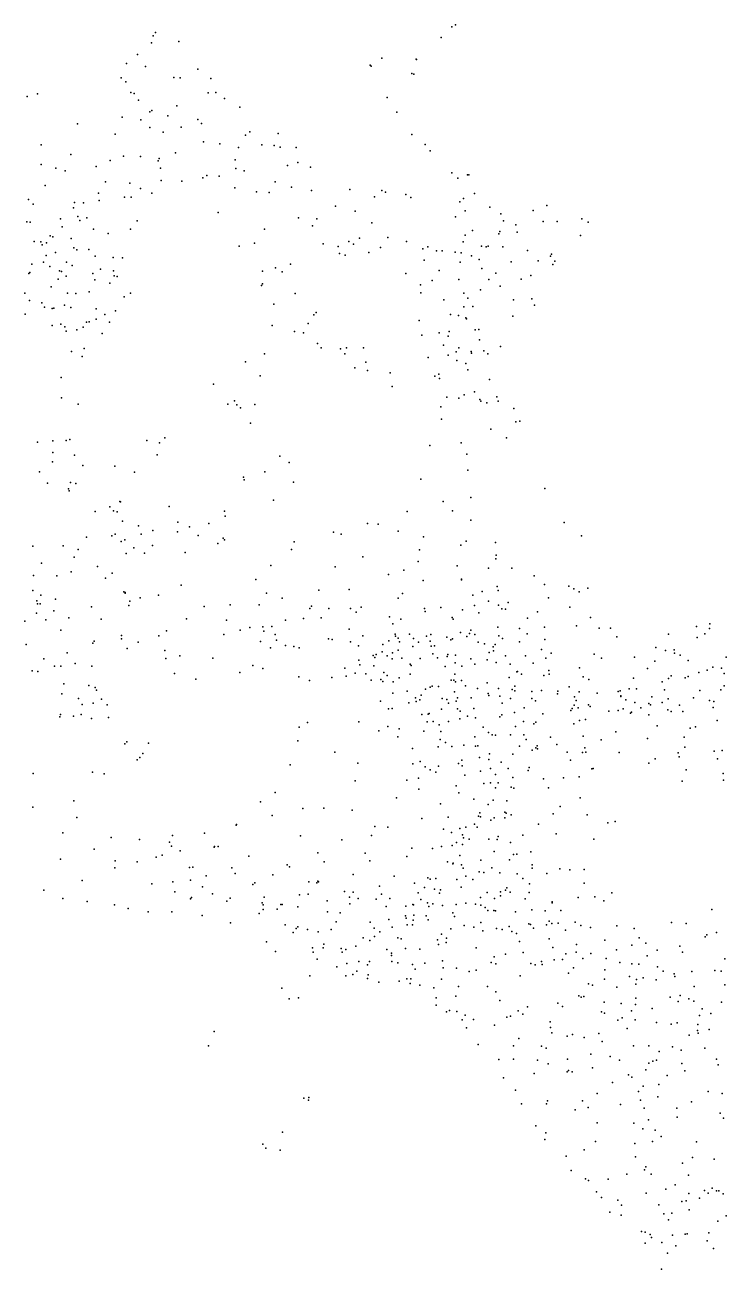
# Model space of a CAD drawing. Header units: millimetres. Extents: x -60275265 to 22802890, y -38578442 to 24337084.
# Drawn here: x 9923622 to 11874622, y 13579696 to 17039696 of the extents above; entities that cross this region are included whole.
import ezdxf

# ---------------------------------------------------------------- set-up
doc = ezdxf.new("R2010")
doc.units = ezdxf.units.MM
doc.header["$MEASUREMENT"] = 0
doc.layers.add('particles', color=7, linetype='Continuous', true_color=0x000000)

msp = doc.modelspace()

# ---------------------------------------------------------------- linework, layer by layer
at = {"layer": 'particles', "color": 93, "true_color": 0x67d435}
for p in [(11111622, 17034696), (11111622, 17034696), (11121622, 17039696), (10275622, 16989696), (10280622, 17009696), (10286622, 17018696), (10351622, 16993696), (11081622, 17004696), (10236622, 16957696), (10206622, 16932696), (10259622, 16923696), (10884622, 16927696), (10886622, 16924696), (10916622, 16946696), (11012622, 16944696), (11013622, 16943696), (10191622, 16892696), (10337622, 16893696), (10355622, 16892696), (10404622, 16916696), (10440622, 16890696), (11000622, 16904696), (11005622, 16902696), (10204622, 16881696), (10218622, 16851696), (10433622, 16850696), (10454622, 16851696), (9929622, 16840696), (9958622, 16847696), (10227622, 16848696), (10239622, 16830696), (10478622, 16834696), (10931622, 16837696), (10194622, 16782696), (10271622, 16797696), (10276622, 16801696), (10321622, 16786696), (10346622, 16814696), (10521622, 16810696), (10958622, 16796696), (10069622, 16764696), (10246622, 16775696), (10271622, 16754696), (10358622, 16755696), (10404622, 16776696), (10414622, 16765696), (10174622, 16735696), (10308622, 16741696), (10420622, 16714696), (10537622, 16732696), (10549622, 16742696), (10628622, 16737696), (11000622, 16734696), (9968622, 16705696), (10051622, 16679696), (10342622, 16683696), (10465622, 16708696), (10517622, 16698696), (10582622, 16705696), (10617622, 16704696), (10633622, 16699696), (10678622, 16698696), (11037622, 16706696), (11051622, 16689696), (9968622, 16651696), (10121622, 16645696), (10160622, 16662696), (10197622, 16674696), (10245622, 16673696), (10294622, 16661696), (10297622, 16667696), (10508622, 16664696), (10654622, 16648696), (10682622, 16656696), (10718622, 16643696), (10009622, 16641696), (10035622, 16633696), (10300622, 16641696), (10418622, 16614696), (10429622, 16620696), (10464622, 16618696), (10510622, 16640696), (10533622, 16633696), (11111622, 16628696), (11128622, 16613696), (11154622, 16622696), (11158622, 16622696), (9979622, 16592696), (10147622, 16603696), (10215622, 16599696), (10245622, 16584696), (10302622, 16606696), (10360622, 16604696), (10507622, 16586696), (10567622, 16575696), (10603622, 16573696), (10619622, 16603696), (10665622, 16588696), (10720622, 16578696), (10827622, 16581696), (10916622, 16578696), (10926622, 16574696), (9933622, 16553696), (9946622, 16540696), (10061622, 16545696), (10086622, 16544696), (10128622, 16571696), (10130622, 16551696), (10200622, 16560696), (10219622, 16560696), (10276622, 16571696), (10896622, 16561696), (10983622, 16567696), (10997622, 16559696), (11133622, 16547696), (11143622, 16556696), (11174622, 16570696), (10058622, 16530696), (10070622, 16506696), (10461622, 16517696), (10787622, 16535696), (10842622, 16521696), (11121622, 16505696), (11148622, 16522696), (11217622, 16532696), (11247622, 16514696), (11337622, 16523696), (11375622, 16537696), (9928622, 16491696), (9938622, 16490696), (10022622, 16500696), (10027622, 16477696), (10076622, 16495696), (10095622, 16502696), (10114622, 16471696), (10217622, 16471696), (10235622, 16494696), (10590622, 16471696), (10684622, 16502696), (10723622, 16480696), (10735622, 16500696), (10888622, 16489696), (11255622, 16494696), (11289622, 16483696), (11365622, 16492696), (11404622, 16492696), (11473622, 16500696), (11490622, 16490696), (9949622, 16437696), (9967622, 16436696), (9993622, 16452696), (10001622, 16450696), (10052622, 16445696), (10155622, 16459696), (10824622, 16437696), (10854622, 16446696), (10933622, 16448696), (10985622, 16437696), (11142622, 16436696), (11148622, 16454696), (11168622, 16467696), (11242622, 16458696), (11244622, 16464696), (11293622, 16463696), (11469622, 16453696), (9971622, 16427696), (9983622, 16433696), (10008622, 16406696), (10059622, 16419696), (10068622, 16413696), (10101622, 16414696), (10519622, 16424696), (10562622, 16432696), (10753622, 16430696), (10795622, 16423696), (10798622, 16403696), (10837622, 16429696), (10880622, 16406696), (10912622, 16420696), (11030622, 16416696), (11044622, 16422696), (11068622, 16411696), (11084622, 16411696), (11120622, 16407696), (11137622, 16405696), (11193622, 16424696), (11206622, 16422696), (11212622, 16424696), (11253622, 16422696), (11321622, 16412696), (11388622, 16401696), (9942622, 16374696), (9975622, 16379696), (9982622, 16398696), (9992622, 16367696), (10039622, 16379696), (10055622, 16370696), (10119622, 16396696), (10169622, 16392696), (10195622, 16391696), (10662622, 16374696), (10814622, 16399696), (11034622, 16385696), (11134622, 16379696), (11166622, 16397696), (11187622, 16387696), (11276622, 16380696), (11351622, 16383696), (11385622, 16396696), (11392622, 16373696), (11397622, 16382696), (9934622, 16348696), (9937622, 16350696), (10016622, 16332696), (10019622, 16355696), (10025622, 16353696), (10038622, 16340696), (10112622, 16348696), (10133622, 16360696), (10170622, 16355696), (10171622, 16341696), (10180622, 16339696), (10584622, 16354696), (10620622, 16363696), (10639622, 16352696), (10983622, 16348696), (11076622, 16356696), (11130622, 16331696), (11194622, 16362696), (11214622, 16331696), (11233622, 16349696), (11304622, 16332696), (11331622, 16342696), (9996622, 16311696), (10102622, 16297696), (10118622, 16330696), (10159622, 16321696), (10581622, 16314696), (10584622, 16319696), (11024622, 16316696), (11056622, 16328696), (11191622, 16302696), (11245622, 16312696), (9923622, 16293696), (9936622, 16273696), (9970622, 16266696), (10042622, 16293696), (10065622, 16292696), (10199622, 16283696), (10217622, 16293696), (10616622, 16262696), (10675622, 16292696), (11025622, 16294696), (11089622, 16274696), (11144622, 16293696), (11155622, 16279696), (11282622, 16274696), (11333622, 16277696), (9924622, 16235696), (9978622, 16254696), (9999622, 16250696), (10004622, 16251696), (10033622, 16260696), (10051622, 16253696), (10121622, 16249696), (10145622, 16234696), (10175622, 16244696), (10727622, 16233696), (10733622, 16239696), (10733622, 16239696), (11107622, 16234696), (11129622, 16231696), (11144622, 16255696), (11169622, 16256696), (11281622, 16229696), (11341622, 16260696), (9999622, 16203696), (10023622, 16207696), (10034622, 16199696), (10085622, 16198696), (10094622, 16212696), (10102622, 16213696), (10121622, 16221696), (10158622, 16212696), (10611622, 16203696), (10711622, 16209696), (11020622, 16217696), (11150622, 16224696), (11152622, 16222696), (10038622, 16187696), (10068622, 16191696), (10138622, 16181696), (10673622, 16186696), (10698622, 16183696), (11027622, 16176696), (11076622, 16183696), (11101622, 16173696), (11103622, 16186696), (11176622, 16191696), (11186622, 16192696), (11188622, 16163696), (10053622, 16131696), (10088622, 16139696), (10590622, 16124696), (10737622, 16153696), (10747622, 16141696), (10801622, 16138696), (10813622, 16124696), (10818622, 16141696), (10865622, 16141696), (11088622, 16148696), (11123622, 16130696), (11130622, 16141696), (11165622, 16131696), (11166622, 16126696), (11200622, 16133696), (11211622, 16124696), (11246622, 16145696), (10082622, 16117696), (10537622, 16102696), (10872622, 16101696), (11045622, 16114696), (11101622, 16121696), (11125622, 16106696), (11150622, 16097696), (10024622, 16058696), (10578622, 16063696), (10841622, 16085696), (10876622, 16078696), (10939622, 16071696), (10939622, 16071696), (11064622, 16062696), (11075622, 16068696), (11077622, 16056696), (11155622, 16080696), (10448622, 16040696), (10945622, 16033696), (11216622, 16053696), (10025622, 16002696), (10506622, 15994696), (11097622, 16004696), (11130622, 16001696), (11145622, 16010696), (11174622, 16019696), (11189622, 15997696), (11192622, 15993696), (11208622, 15988696), (11236622, 16005696), (11240622, 15993696), (10071622, 15984696), (10488622, 15984696), (10513622, 15982696), (10523622, 15974696), (10563622, 15983696), (11080622, 15977696), (11283622, 15972696), (10551622, 15931696), (11082622, 15943696), (11289622, 15935696), (11300622, 15937696), (10001622, 15882696), (10038622, 15883696), (10048622, 15886696), (10262622, 15883696), (10312622, 15891696), (11219622, 15915696), (11263622, 15891696), (9958622, 15879696), (10001622, 15850696), (10298622, 15877696), (11050622, 15869696), (11137622, 15877696), (10000622, 15824696), (10061622, 15842696), (10084622, 15814696), (10173622, 15812696), (10291622, 15843696), (10632622, 15840696), (10658622, 15822696), (11153622, 15845696), (9964622, 15796696), (10228622, 15795696), (10531622, 15781696), (10591622, 15796696), (11155622, 15801696), (9986622, 15765696), (10044622, 15749696), (10046622, 15743696), (10050622, 15766696), (10065622, 15764696), (10533622, 15774696), (10533622, 15774696), (10670622, 15767696), (11025622, 15776696), (11370622, 15750696), (10187622, 15714696), (10189622, 15713696), (10615622, 15717696), (11087622, 15714696), (11164622, 15725696), (10119622, 15686696), (10159622, 15699696), (10170622, 15688696), (10180622, 15685696), (10324622, 15700696), (10478622, 15687696), (10987622, 15686696), (11113622, 15688696), (10195622, 15659696), (10239622, 15646696), (10349622, 15656696), (10381622, 15643696), (10435622, 15652696), (10480622, 15673696), (10876622, 15652696), (10906622, 15651696), (11164622, 15662696), (11423622, 15655696), (10094622, 15614696), (10165622, 15618696), (10174622, 15623696), (10201622, 15607696), (10247622, 15623696), (10279622, 15633696), (10348622, 15629696), (10405622, 15619696), (10475622, 15612696), (10478622, 15607696), (10782622, 15628696), (10803622, 15623696), (10962622, 15631696), (11032622, 15615696), (11472622, 15618696), (9945622, 15589696), (10030622, 15590696), (10071622, 15580696), (10191622, 15602696), (10226622, 15585696), (10256622, 15570696), (10278622, 15591696), (10369622, 15572696), (10460622, 15597696), (10665622, 15580696), (10672622, 15601696), (11021622, 15579696), (11136622, 15592696), (11151622, 15603696), (11232622, 15600696), (9969622, 15542696), (10060622, 15559696), (10205622, 15569696), (10607622, 15536696), (10863622, 15560696), (11017622, 15547696), (11126622, 15535696), (11233622, 15554696), (11234622, 15564696), (9947622, 15508696), (10012622, 15507696), (10052622, 15518696), (10125622, 15533696), (10166622, 15514696), (10786622, 15532696), (10935622, 15511696), (10977622, 15523696), (11213622, 15528696), (11278622, 15528696), (11340622, 15507696), (9945622, 15466696), (10147622, 15500696), (10358622, 15481696), (10566622, 15497696), (10741622, 15467696), (10825622, 15469696), (11031622, 15494696), (11138622, 15498696), (11138622, 15496696), (11237622, 15477696), (11240622, 15466696), (11369622, 15483696), (11436622, 15478696), (11450622, 15471696), (11489622, 15473696), (9956622, 15437696), (9967622, 15453696), (10008622, 15442696), (10198622, 15462696), (10202622, 15461696), (10202622, 15459696), (10215622, 15436696), (10244622, 15446696), (10295622, 15453696), (10595622, 15459696), (10639622, 15445696), (10962622, 15445696), (10974622, 15458696), (11169622, 15453696), (11195622, 15463696), (11213622, 15436696), (11268622, 15433696), (11380622, 15446696), (11465622, 15462696), (9955622, 15403696), (9958622, 15429696), (9966622, 15429696), (10004622, 15410696), (10108622, 15421696), (10212622, 15424696), (10422622, 15422696), (10494622, 15426696), (10575622, 15426696), (10716622, 15416696), (10720622, 15423696), (10769622, 15416696), (10829622, 15416696), (10845622, 15406696), (10859622, 15420696), (11035622, 15416696), (11037622, 15408696), (11080622, 15419696), (11141622, 15412696), (11174622, 15424696), (11186622, 15404696), (11241622, 15425696), (11250622, 15415696), (11260622, 15414696), (11349622, 15407696), (11439622, 15420696), (9923622, 15381696), (9981622, 15385696), (10045622, 15390696), (10135622, 15386696), (10373622, 15387696), (10484622, 15384696), (10549622, 15363696), (10585622, 15365696), (10610622, 15366696), (10648622, 15384696), (10698622, 15388696), (10747622, 15390696), (10937622, 15393696), (10947622, 15373696), (10969622, 15386696), (11112622, 15391696), (11115622, 15386696), (11239622, 15364696), (11321622, 15389696), (11369622, 15364696), (11458622, 15368696), (11497622, 15391696), (11792622, 15366696), (11829622, 15373696), (10023622, 15356696), (10192622, 15341696), (10192622, 15332696), (10296622, 15340696), (10317622, 15354696), (10477622, 15344696), (10522622, 15356696), (10588622, 15353696), (10619622, 15344696), (10623622, 15328696), (10768622, 15332696), (10778622, 15330696), (10825622, 15359696), (10863622, 15340696), (10953622, 15345696), (10954622, 15339696), (10962622, 15334696), (10993622, 15345696), (11004622, 15333696), (11040622, 15339696), (11052622, 15344696), (11097622, 15336696), (11108622, 15329696), (11113622, 15332696), (11135622, 15349696), (11153622, 15338696), (11160622, 15347696), (11164622, 15356696), (11175622, 15344696), (11242622, 15340696), (11252622, 15333696), (11299622, 15360696), (11320622, 15346696), (11370622, 15330696), (11521622, 15361696), (11552622, 15361696), (11570622, 15337696), (11714622, 15345696), (11793622, 15335696), (11815622, 15346696), (11828622, 15360696), (9927622, 15316696), (10041622, 15293696), (10112622, 15320696), (10116622, 15325696), (10208622, 15305696), (10238622, 15322696), (10312622, 15299696), (10579622, 15324696), (10606622, 15307696), (10648622, 15313696), (10671622, 15310696), (10686622, 15307696), (10829622, 15323696), (10851622, 15312696), (10917622, 15296696), (10919622, 15316696), (10936622, 15326696), (10946622, 15293696), (10962622, 15300696), (10965622, 15323696), (11002622, 15310696), (11018622, 15322696), (11051622, 15325696), (11053622, 15311696), (11063622, 15312696), (11184622, 15322696), (11202622, 15318696), (11215622, 15294696), (11226622, 15309696), (11227622, 15298696), (11231622, 15316696), (11299622, 15323696), (11360622, 15302696), (11678622, 15308696), (11705622, 15299696), (11729622, 15301696), (9976622, 15276696), (10063622, 15263696), (10315622, 15277696), (10354622, 15284696), (10446622, 15278696), (10557622, 15258696), (10852622, 15272696), (10855622, 15259696), (10892622, 15285696), (10897622, 15280696), (10900622, 15288696), (10931622, 15284696), (10945622, 15276696), (10972622, 15278696), (10995622, 15261696), (10998622, 15258696), (11023622, 15277696), (11058622, 15290696), (11071622, 15279696), (11098622, 15283696), (11100622, 15288696), (11120622, 15265696), (11121622, 15286696), (11164622, 15276696), (11175622, 15261696), (11209622, 15273696), (11234622, 15266696), (11260622, 15284696), (11273622, 15261696), (11316622, 15284696), (11337622, 15264696), (11372622, 15278696), (11387622, 15292696), (11507622, 15289696), (11527622, 15278696), (11619622, 15281696), (11676622, 15270696), (11730622, 15292696), (11746622, 15286696), (11768622, 15271696), (11874622, 15281696), (9943622, 15243696), (9959622, 15241696), (10005622, 15256696), (10023622, 15256696), (10109622, 15256696), (10339622, 15235696), (10521622, 15238696), (10585622, 15249696), (10685622, 15226696), (10777622, 15224696), (10813622, 15250696), (10817622, 15228696), (10842622, 15236696), (10872622, 15234696), (10894622, 15257696), (10922622, 15238696), (10931622, 15230696), (10995622, 15233696), (11092622, 15255696), (11119622, 15233696), (11139622, 15256696), (11270622, 15224696), (11292622, 15240696), (11294622, 15241696), (11305622, 15233696), (11367622, 15230696), (11381622, 15244696), (11382622, 15233696), (11466622, 15251696), (11476622, 15226696), (11655622, 15249696), (11721622, 15229696), (11768622, 15227696), (11798622, 15238696), (11821622, 15245696), (11837622, 15253696), (11861622, 15250696), (11869622, 15235696), (10031622, 15207696), (10101622, 15202696), (10119622, 15196696), (10122622, 15189696), (10399622, 15220696), (10715622, 15216696), (10886622, 15217696), (10913622, 15219696), (10919622, 15213696), (10948622, 15212696), (10964622, 15223696), (11038622, 15192696), (11051622, 15197696), (11056622, 15200696), (11074622, 15199696), (11109622, 15217696), (11116622, 15217696), (11121622, 15212696), (11138622, 15216696), (11149622, 15201696), (11182622, 15194696), (11209622, 15209696), (11241622, 15194696), (11279622, 15191696), (11286622, 15200696), (11437622, 15198696), (11492622, 15219696), (11604622, 15193696), (11616622, 15222696), (11625622, 15193696), (11696622, 15212696), (11703622, 15190696), (11714622, 15221696), (11760622, 15223696), (11859622, 15190696), (11869622, 15201696), (10026622, 15179696), (10072622, 15166696), (10136622, 15164696), (10912622, 15158696), (10947622, 15181696), (10987622, 15186696), (11010622, 15168696), (11012622, 15157696), (11022622, 15162696), (11026622, 15175696), (11084622, 15166696), (11097622, 15163696), (11118622, 15184696), (11123622, 15158696), (11127622, 15168696), (11165622, 15168696), (11212622, 15180696), (11214622, 15174696), (11244622, 15172696), (11274622, 15166696), (11286622, 15187696), (11333622, 15185696), (11333622, 15166696), (11344622, 15159696), (11360622, 15188696), (11405622, 15179696), (11406622, 15186696), (11452622, 15170696), (11457622, 15160696), (11465622, 15184696), (11515622, 15181696), (11574622, 15185696), (11579622, 15187696), (11581622, 15173696), (11581622, 15171696), (11595622, 15162696), (11620622, 15155696), (11667622, 15170696), (11696622, 15155696), (11713622, 15165696), (11783622, 15168696), (11801622, 15188696), (11828622, 15160696), (11840622, 15157696), (10022622, 15121696), (10080622, 15121696), (10082622, 15149696), (10113622, 15153696), (10152622, 15148696), (10935622, 15137696), (10945622, 15138696), (10991622, 15154696), (11027622, 15121696), (11045622, 15122696), (11048622, 15124696), (11082622, 15136696), (11102622, 15153696), (11127622, 15137696), (11134622, 15131696), (11172622, 15138696), (11250622, 15120696), (11251622, 15153696), (11285622, 15127696), (11312622, 15140696), (11364622, 15123696), (11442622, 15132696), (11446622, 15138696), (11451622, 15147696), (11462622, 15140696), (11491622, 15148696), (11496622, 15144696), (11548622, 15131696), (11574622, 15132696), (11588622, 15137696), (11608622, 15125696), (11611622, 15128696), (11637622, 15140696), (11659622, 15152696), (11659622, 15120696), (11664622, 15148696), (11712622, 15134696), (11721622, 15130696), (11744622, 15147696), (11754622, 15130696), (11838622, 15141696), (10020622, 15115696), (10058622, 15117696), (10108622, 15110696), (10156622, 15113696), (10686622, 15086696), (10709622, 15099696), (10852622, 15101696), (10933622, 15088696), (11042622, 15101696), (11059622, 15102696), (11076622, 15093696), (11102622, 15102696), (11133622, 15109696), (11154622, 15117696), (11177622, 15112696), (11198622, 15086696), (11244622, 15115696), (11288622, 15088696), (11310622, 15102696), (11339622, 15095696), (11345622, 15100696), (11450622, 15095696), (11466622, 15105696), (11483622, 15107696), (11682622, 15090696), (11789622, 15087696), (11849622, 15105696), (10908622, 15076696), (10961622, 15059696), (10964622, 15081696), (11033622, 15075696), (11078622, 15052696), (11080622, 15074696), (11175622, 15059696), (11213622, 15071696), (11223622, 15065696), (11232622, 15064696), (11274622, 15065696), (11311622, 15065696), (11318622, 15052696), (11385622, 15058696), (11476622, 15061696), (11526622, 15051696), (11567622, 15073696), (11655622, 15055696), (11757622, 15058696), (11774622, 15083696), (10201622, 15040696), (10207622, 15045696), (10267622, 15042696), (10682622, 15048696), (10785622, 15017696), (11001622, 15027696), (11073622, 15031696), (11093622, 15043696), (11111622, 15032696), (11144622, 15036696), (11177622, 15033696), (11183622, 15034696), (11299622, 15033696), (11334622, 15022696), (11345622, 15029696), (11348622, 15034696), (11349622, 15026696), (11403622, 15038696), (11432622, 15017696), (11474622, 15016696), (11481622, 15029696), (11484622, 15017696), (11576622, 15016696), (11759622, 15030696), (11841622, 15019696), (11863622, 15021696), (10235622, 14995696), (10243622, 15002696), (10251622, 15013696), (10849622, 14986696), (11002622, 14984696), (11023622, 14991696), (11129622, 14985696), (11139622, 14994696), (11188622, 15002696), (11214622, 14996696), (11216622, 15012696), (11248622, 14989696), (11281622, 15011696), (11441622, 14994696), (11659622, 14986696), (11677622, 14998696), (11741622, 15015696), (11743622, 15004696), (11850622, 14998696), (9946622, 14957696), (10111622, 14961696), (10144622, 14956696), (10661622, 14981696), (11037622, 14976696), (11051622, 14967696), (11066622, 14961696), (11074622, 14978696), (11140622, 14979696), (11147622, 14953696), (11191622, 14964696), (11218622, 14971696), (11232622, 14954696), (11268622, 14971696), (11323622, 14966696), (11326622, 14974696), (11465622, 14948696), (11500622, 14970696), (11504622, 14971696), (11763622, 14967696), (11866622, 14957696), (10842622, 14937696), (10986622, 14939696), (11018622, 14944696), (11019622, 14914696), (11123622, 14923696), (11200622, 14929696), (11218622, 14931696), (11232622, 14917696), (11240622, 14931696), (11276622, 14919696), (11281622, 14946696), (11283622, 14916696), (11366622, 14942696), (11380622, 14917696), (11422622, 14945696), (11752622, 14936696), (11867622, 14939696), (10059622, 14881696), (10579622, 14878696), (10619622, 14904696), (10957622, 14890696), (11130622, 14903696), (11172622, 14886696), (11226622, 14883696), (11264622, 14881696), (11468622, 14890696), (9945622, 14864696), (10696622, 14860696), (10755622, 14861696), (10834622, 14855696), (11079622, 14873696), (11189622, 14848696), (11212622, 14871696), (11258622, 14850696), (11262622, 14847696), (11393622, 14845696), (11412622, 14865696), (10068622, 14835696), (10511622, 14814696), (10512622, 14815696), (10611622, 14840696), (10897622, 14810696), (11027622, 14832696), (11101622, 14836696), (11174622, 14816696), (11185622, 14839696), (11191622, 14837696), (11219622, 14827696), (11229622, 14834696), (11258622, 14834696), (11276622, 14842696), (11352622, 14816696), (11487622, 14842696), (11545622, 14820696), (11565622, 14824696), (10029622, 14792696), (10163622, 14779696), (10242622, 14774696), (10334622, 14785696), (10423622, 14791696), (10690622, 14784696), (10887622, 14785696), (10933622, 14808696), (11088622, 14802696), (11110622, 14793696), (11133622, 14804696), (11141622, 14787696), (11143622, 14778696), (11150622, 14808696), (11159622, 14775696), (11181622, 14808696), (11214622, 14775696), (11237622, 14774696), (11240622, 14782696), (11308622, 14786696), (11401622, 14789696), (11506622, 14775696), (10116622, 14747696), (10325622, 14766696), (10331622, 14755696), (10355622, 14742696), (10450622, 14752696), (10451622, 14754696), (10461622, 14754696), (10805622, 14773696), (11000622, 14750696), (11057622, 14749696), (11082622, 14754696), (11112622, 14757696), (11124622, 14765696), (11141622, 14760696), (11229622, 14740696), (11274622, 14765696), (11331622, 14739696), (10022622, 14719696), (10174622, 14714696), (10235622, 14712696), (10288622, 14725696), (10305622, 14730696), (10546622, 14727696), (10738622, 14737696), (10756622, 14712696), (10870622, 14736696), (10883622, 14714696), (10986622, 14726696), (11099622, 14712696), (11114622, 14706696), (11115622, 14708696), (11133622, 14729696), (11192622, 14716696), (11271622, 14717696), (11282622, 14732696), (11292622, 14733696), (10173622, 14695696), (10381622, 14696696), (10390622, 14697696), (10427622, 14673696), (10499622, 14695696), (10508622, 14679696), (10613622, 14675696), (10653622, 14703696), (10659622, 14698696), (10836622, 14676696), (10950622, 14672696), (11138622, 14703696), (11142622, 14694696), (11150622, 14672696), (11187622, 14684696), (11200622, 14682696), (11222622, 14695696), (11244622, 14681696), (11293622, 14678696), (11334622, 14703696), (11334622, 14694696), (11375622, 14679696), (11411622, 14692696), (11439622, 14689696), (11479622, 14690696), (10082622, 14660696), (10276622, 14650696), (10335622, 14656696), (10384622, 14661696), (10417622, 14642696), (10557622, 14649696), (10563622, 14653696), (10713622, 14656696), (10735622, 14653696), (10738622, 14658696), (10740622, 14656696), (10910622, 14644696), (11007622, 14652696), (11035622, 14640696), (11044622, 14667696), (11051622, 14663696), (11063622, 14636696), (11066622, 14665696), (11125622, 14662696), (11137622, 14641696), (11169622, 14662696), (11264622, 14639696), (11308622, 14665696), (11327622, 14650696), (11479622, 14652696), (9976622, 14633696), (10029622, 14610696), (10096622, 14601696), (10340622, 14628696), (10384622, 14609696), (10387622, 14612696), (10445622, 14623696), (10485622, 14602696), (10494622, 14611696), (10589622, 14613696), (10687622, 14620696), (10711622, 14622696), (10764622, 14603696), (10812622, 14629696), (10826622, 14613696), (10836622, 14627696), (10850622, 14610696), (10900622, 14608696), (10915622, 14622696), (10938622, 14610696), (11017622, 14625696), (11025622, 14607696), (11077622, 14624696), (11079622, 14634696), (11191622, 14612696), (11209622, 14626696), (11230622, 14610696), (11246622, 14628696), (11246622, 14617696), (11260622, 14633696), (11273622, 14627696), (11315622, 14609696), (11326622, 14626696), (11462622, 14612696), (11509622, 14614696), (11534622, 14603696), (11556622, 14625696), (11556622, 14625696), (10172622, 14592696), (10210622, 14582696), (10266622, 14573696), (10332622, 14573696), (10575622, 14568696), (10583622, 14598696), (10586622, 14592696), (10586622, 14579696), (10625622, 14580696), (10635622, 14593696), (10639622, 14593696), (10682622, 14586696), (10765622, 14573696), (10800622, 14570696), (10827622, 14595696), (10928622, 14587696), (10983622, 14588696), (11002622, 14593696), (11004622, 14592696), (11043622, 14598696), (11047622, 14587696), (11058622, 14595696), (11085622, 14590696), (11114622, 14570696), (11123622, 14593696), (11150622, 14597696), (11177622, 14594696), (11192622, 14591696), (11204622, 14585696), (11211622, 14576696), (11228622, 14576696), (11232622, 14575696), (11288622, 14573696), (11333622, 14578696), (11371622, 14575696), (11390622, 14600696), (11390622, 14598696), (11414622, 14576696), (11834622, 14579696), (10416622, 14562696), (10495622, 14542696), (10647622, 14536696), (10789622, 14545696), (10884622, 14544696), (10936622, 14551696), (10982622, 14561696), (10984622, 14555696), (10987622, 14536696), (11001622, 14536696), (11003622, 14549696), (11005622, 14563696), (11039622, 14561696), (11045622, 14550696), (11118622, 14560696), (11145622, 14535696), (11192622, 14543696), (11270622, 14532696), (11325622, 14539696), (11330622, 14537696), (11374622, 14536696), (11382622, 14547696), (11389622, 14540696), (11407622, 14541696), (11454622, 14544696), (11470622, 14535696), (11570622, 14534696), (11722622, 14543696), (11763622, 14540696), (10669622, 14515696), (10678622, 14526696), (10682622, 14531696), (10709622, 14523696), (10739622, 14517696), (10775622, 14523696), (10864622, 14500696), (10895622, 14527696), (10896622, 14504696), (10911622, 14517696), (10945622, 14530696), (10961622, 14500696), (10970622, 14497696), (11082622, 14510696), (11096622, 14499696), (11108622, 14525696), (11172622, 14530696), (11197622, 14520696), (11235622, 14526696), (11251622, 14523696), (11278622, 14518696), (11291622, 14512696), (11338622, 14527696), (11382622, 14497696), (11427622, 14522696), (11497622, 14529696), (11618622, 14526696), (11632622, 14500696), (11816622, 14503696), (11820622, 14509696), (11847622, 14515696), (10595622, 14489696), (10723622, 14472696), (10753622, 14472696), (10755622, 14483696), (10803622, 14471696), (10816622, 14468696), (10844622, 14477696), (10883622, 14493696), (10930622, 14468696), (10982622, 14471696), (11022622, 14469696), (11071622, 14495696), (11074622, 14482696), (11095622, 14487696), (11179622, 14472696), (11299622, 14490696), (11392622, 14473696), (11458622, 14482696), (11537622, 14494696), (11569622, 14467696), (11612622, 14480696), (11651622, 14485696), (11682622, 14466696), (11745622, 14477696), (10620622, 14462696), (10725622, 14460696), (10736622, 14441696), (10806622, 14460696), (10819622, 14429696), (10852622, 14434696), (10882622, 14434696), (10943622, 14458696), (10943622, 14451696), (10944622, 14434696), (10961622, 14431696), (11036622, 14430696), (11085622, 14436696), (11220622, 14432696), (11229622, 14447696), (11233622, 14428696), (11260622, 14455696), (11309622, 14459696), (11331622, 14429696), (11360622, 14434696), (11396622, 14439696), (11419622, 14440696), (11428622, 14456696), (11457622, 14460696), (11475622, 14443696), (11498622, 14457696), (11540622, 14443696), (11578622, 14432696), (11612622, 14428696), (11654622, 14450696), (11753622, 14460696), (11870622, 14442696), (10716622, 14395696), (10791622, 14420696), (10816622, 14395696), (10835622, 14398696), (10847622, 14408696), (10876622, 14425696), (10878622, 14397696), (11001622, 14426696), (11009622, 14413696), (11087622, 14417696), (11124622, 14416696), (11159622, 14407696), (11179622, 14410696), (11301622, 14395696), (11343622, 14425696), (11362622, 14426696), (11435622, 14402696), (11449622, 14417696), (11537622, 14411696), (11605622, 14393696), (11631622, 14427696), (11683622, 14420696), (11699622, 14408696), (11729622, 14400696), (11731622, 14393696), (11779622, 14407696), (11843622, 14409696), (11860622, 14408696), (10638622, 14360696), (10876622, 14387696), (10908622, 14377696), (10964622, 14380696), (10986622, 14386696), (10995622, 14373696), (10997622, 14386696), (11022622, 14369696), (11061622, 14361696), (11082622, 14385696), (11129622, 14365696), (11210622, 14365696), (11491622, 14372696), (11502622, 14369696), (11536622, 14385696), (11570622, 14363696), (11623622, 14371696), (11625622, 14384696), (11643622, 14389696), (11679622, 14383696), (11785622, 14365696), (11870622, 14370696), (10658622, 14331696), (10684622, 14333696), (11067622, 14333696), (11122622, 14338696), (11233622, 14350696), (11244622, 14326696), (11464622, 14339696), (11471622, 14335696), (11478622, 14337696), (11623622, 14332696), (11718622, 14335696), (11746622, 14340696), (11770622, 14331696), (11784622, 14324696), (11067622, 14313696), (11096622, 14294696), (11104622, 14298696), (11125622, 14295696), (11295622, 14297696), (11321622, 14308696), (11406622, 14319696), (11419622, 14309696), (11527622, 14294696), (11535622, 14321696), (11536622, 14291696), (11582622, 14318696), (11611622, 14297696), (11622622, 14315696), (11668622, 14304696), (11741622, 14323696), (11807622, 14303696), (11831622, 14290696), (11861622, 14321696), (11140622, 14272696), (11148622, 14285696), (11171622, 14273696), (11230622, 14257696), (11264622, 14280696), (11274622, 14282696), (11308622, 14288696), (11384622, 14267696), (11573622, 14271696), (11585622, 14278696), (11621622, 14272696), (11680622, 14265696), (11721622, 14260696), (11738622, 14264696), (11795622, 14259696), (11800622, 14284696), (10450622, 14240696), (11152622, 14250696), (11297622, 14220696), (11385622, 14251696), (11389622, 14236696), (11432622, 14227696), (11447622, 14231696), (11479622, 14223696), (11520622, 14234696), (11599622, 14248696), (11771622, 14230696), (11794622, 14243696), (11796622, 14235696), (11827622, 14245696), (10434622, 14200696), (11184622, 14204696), (11282622, 14200696), (11360622, 14199696), (11373622, 14193696), (11529622, 14212696), (11616622, 14200696), (11659622, 14200696), (11725622, 14197696), (11749622, 14188696), (11815622, 14193696), (11242622, 14162696), (11282622, 14163696), (11349622, 14160696), (11433622, 14163696), (11498622, 14177696), (11551622, 14170696), (11577622, 14160696), (11659622, 14152696), (11670622, 14157696), (11680622, 14160696), (11688622, 14184696), (11751622, 14151696), (11847622, 14163696), (11340622, 14123696), (11379622, 14150696), (11432622, 14128696), (11435622, 14131696), (11446622, 14128696), (11502622, 14139696), (11602622, 14119696), (11651622, 14133696), (11710622, 14117696), (11759622, 14130696), (11852622, 14147696), (11255622, 14111696), (11558622, 14098696), (11612622, 14113696), (11643622, 14088696), (11687622, 14092696), (10699622, 14054696), (10712622, 14049696), (10713622, 14056696), (11288622, 14077696), (11377622, 14047696), (11474622, 14047696), (11515622, 14067696), (11630622, 14073696), (11636622, 14049696), (11684622, 14058696), (11824622, 14073696), (11863622, 14067696), (11305622, 14039696), (11374622, 14039696), (11454622, 14022696), (11490622, 14028696), (11580622, 14037696), (11646622, 14027696), (11737622, 14027696), (11778622, 14044696), (11857622, 14013696), (11515622, 13986696), (11617622, 13985696), (11658622, 13994696), (11738622, 14002696), (11867622, 13999696), (10640622, 13960696), (11345622, 13977696), (11372622, 13958696), (11642622, 13969696), (11677622, 13965696), (11693622, 13948696), (10585622, 13926696), (10593622, 13915696), (10633622, 13910696), (11370622, 13939696), (11479622, 13911696), (11511622, 13934696), (11620622, 13928696), (11669622, 13934696), (11792622, 13933696), (11429622, 13893696), (11622622, 13891696), (11753622, 13874696), (11780622, 13889696), (11841622, 13885696), (11443622, 13853696), (11598622, 13843696), (11647622, 13855696), (11651622, 13863696), (11665622, 13843696), (11769622, 13840696), (11483622, 13830696), (11491622, 13825696), (11546622, 13829696), (11732622, 13813696), (11513622, 13794696), (11527622, 13778696), (11573622, 13771696), (11652622, 13790696), (11706622, 13801696), (11770622, 13789696), (11800622, 13776696), (11814622, 13798696), (11824622, 13790696), (11835622, 13804696), (11847622, 13797696), (11854622, 13797696), (11866622, 13788696), (11550622, 13737696), (11583622, 13757696), (11687622, 13758696), (11751622, 13767696), (11763622, 13769696), (11771622, 13744696), (11771622, 13744696), (11582622, 13729696), (11701622, 13733696), (11714622, 13716696), (11723622, 13735696), (11851622, 13712696), (11874622, 13727696), (11639622, 13684696), (11649622, 13682696), (11663622, 13675696), (11666622, 13667696), (11725622, 13673696), (11760622, 13676696), (11766622, 13677696), (11826622, 13680696), (11649622, 13651696), (11695622, 13653696), (11734622, 13644696), (11821622, 13658696), (11839622, 13636696), (11711622, 13623696), (11694622, 13579696)]:
    msp.add_point(p, dxfattribs=at)

doc.saveas('drawing.dxf')
